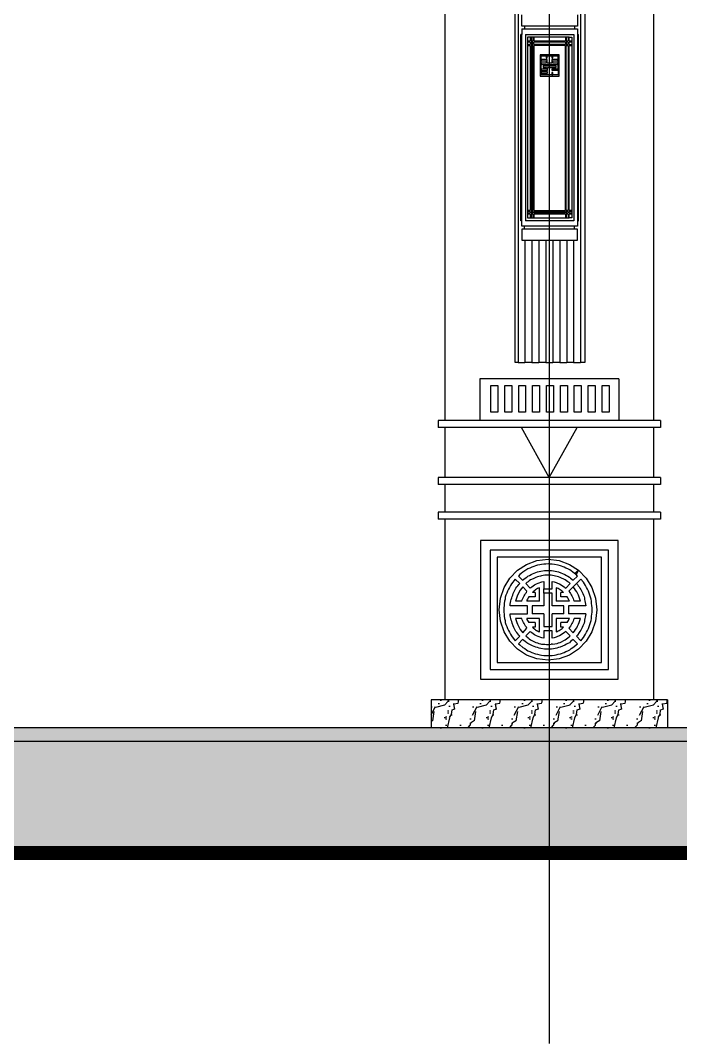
# Model space of a CAD drawing. Extents: x 44111 to 90315, y 4379 to 151689.
# Drawn here: x 73891 to 76264, y 47821 to 51499 of the extents above; entities that cross this region are included whole.
import ezdxf

# ---------------------------------------------------------------- set-up
doc = ezdxf.new("R2010")
doc.units = 0
doc.header["$LTSCALE"] = 1000
doc.header["$MEASUREMENT"] = 0
doc.linetypes.add('DOTE', pattern=[2.42, 2, -0.2, 0.02, -0.2])
for name, color, linetype in [('A-DOTE', 1, 'DOTE'), ('A-立面外墙材料填充', 8, 'Continuous'), ('A-立面看线', 50, 'Continuous'), ('DOTE', 1, 'Continuous'), ('J-LM-外墙材料分色', 249, 'Continuous'), ('J-LM-门窗洞', 35, 'Continuous')]:
    doc.layers.add(name, color=color, linetype=linetype)
pattern_1 = [(41.9872125, (-591259.077, 755447.22), (299.9999956, 225.0000049), [4.804866, -1004.216925]), (68.1985905, (-591330.505, 755439.72), (149.9999999, 450.0000002), [17.30946, -1194.35262]), (60.945396, (-591334.077, 755431.15), (149.99998994, 225.0000064), [7.35402, -1536.99045]), (90, (-591330.5, 755437.58), (150, -9e-15), [2.142857, -222.85713]), (71.565051, (-591260.505, 755442.936), (3e-07, 225.0000005), [4.51754, -469.824105]), (171.469234, (-591260.505, 755442.936), (-149.9999995, 1.4e-06), [7.222767, -1509.5583]), (79.215702, (-591270.505, 755429.007), (150.00000075, 900.0000004), [15.269685, -1588.04715]), (62.1329961, (-591383.3624, 755497.5784), (599.99999271, 1125.0000044), [35.147284, -7345.78245]), (0, (-591381.2, 755530.57), (0, 225), [0, -150]), (64.9831065, (-591284.077, 755571.507), (300.00000076, 674.99999954), [23.647065, -2459.2947]), (81.4391104, (-591226.2196, 755482.5784), (299.999999483, 2024.99998723), [33.588522, -7020.0009]), (82.8749836, (-591309.077, 755502.936), (149.99999099, 1125.00000113), [17.276266, -3610.7397]), (76.75948, (-591324.077, 755455.793), (150.00000146, 674.99999948), [37.42339, -3892.0326]), (0, (-591347.46, 755455.9), (0, 225), [0, -150]), (0, (-591345.05, 755453.5), (0, 225), [0, -150]), (0, (-591328.18, 755465.54), (0, 225), [0, -150]), (0, (-591333, 755492.03), (0, 225), [0, -150]), (59.0362434, (-591315.505, 755492.221), (149.99998805, 225.00000645), [12.494896, -2611.4334]), (0, (-591309.1, 755502.52), (0, 225), [0, -150]), (0, (-591328.18, 755494.44), (0, 225), [0, -150]), (0, (-591320.95, 755508.9), (0, 225), [0, -150]), (0, (-591328.18, 755487.21), (0, 225), [0, -150]), (50.194429, (-591241.22, 755471.864), (150.0000001, 225.0000001), [5.57875, -1165.9587]), (90, (-591241.22, 755465.44), (150, -9e-15), [6.42857, -218.57142]), (43.6677801, (-591249.077, 755457.936), (450.00000034, 449.99999912), [10.862076, -2270.1738]), (90, (-591249.08, 755455.8), (150, -9e-15), [2.142857, -222.85713]), (39.805571, (-591255.505, 755450.436), (299.99999284, 225.00000885), [8.368125, -1748.93805]), (0, (-591277.57, 755465.54), (0, 225), [0, -150]), (0, (-591240.9, 755472.33), (0, 225), [0, -150]), (0, (-591240.9, 755472.33), (0, 225), [0, -150]), (29.3577535, (-591237.648, 755476.15), (449.9999991, 225.0000013), [13.112542, -1363.704435]), (0, (-591241.41, 755487.21), (0, 225), [0, -150]), (146.309932, (-591284.077, 755571.507), (-300.00000184, 224.9999961), [15.452362, -1607.0457]), (8.1301023, (-591300.505, 755541.507), (1499.99998944, 224.99999867), [15.152287, -3166.8282]), (47.8624052, (-591334.077, 755537.221), (600.000000265, 674.999999374), [20.22829, -4227.71235]), (14.6208739, (-591366.934, 755528.65), (899.99999752, 225.00000939), [33.956755, -3531.5025]), (0, (-591354.7, 755542.6), (0, 225), [0, -150]), (18.4349488, (-591306.934, 755520.078), (600.00000006, 224.9999993), [6.77631, -1416.248625]), (16.699244, (-591300.505, 755522.22), (149.999997, 1.24e-05), [3.72868, -779.294295]), (101.093723, (-591296.934, 755523.293), (-300.00000262, 1574.99998526), [18.561123, -3879.2748]), (0, (-591316.13, 755532.98), (0, 225), [0, -150]), (0, (-591300.58, 755541.93), (0, 225), [0, -150]), (0, (-591320.95, 755516.12), (0, 225), [0, -150]), (0, (-591340.23, 755564.29), (0, 225), [0, -150]), (0, (-591347.46, 755554.65), (0, 225), [0, -150]), (44.1449026, (-591309.077, 755568.293), (450.00000077, 449.99999998), [16.92194, -3536.6853]), (54.5829447, (-591320.505, 755552.221), (150.00000042, 224.999999113), [19.720626, -4121.6106]), (0, (-591308.87, 755568.44), (0, 225), [0, -150]), (0, (-591330.6, 755557.06), (0, 225), [0, -150]), (0, (-591308.87, 755568.44), (0, 225), [0, -150]), (0, (-591320.48, 755551.87), (0, 225), [0, -150]), (75.0685828, (-591285.505, 755543.65), (150, 675.0000002), [5.544348, -1158.76875]), (90, (-591284.08, 755549), (150, -9e-15), [22.5, -202.5]), (50.194429, (-591257.648, 755643.293), (150.0000001, 225.0000001), [5.57875, -1165.9587]), (0, (-591299.26, 755595.6), (0, 225), [0, -150]), (0, (-591294.44, 755593.2), (0, 225), [0, -150]), (0, (-591313.72, 755598), (0, 225), [0, -150]), (0, (-591289.62, 755624.5), (0, 225), [0, -150]), (53.1301023, (-591274.077, 755611.15), (150.00000021, 224.99999986), [10.714286, -2239.28565]), (90, (-591274.08, 755592.94), (150, -9e-15), [18.214285, -206.78571]), (0, (-591274.05, 755593.3), (0, 225), [0, -150]), (23.1985905, (-591262.648, 755641.15), (450.0000003, 225.0000001), [5.43984, -1136.926125]), (66.037511, (-591264.077, 755637.936), (150, 449.9999997), [3.51745, -735.14688]), (66.037511, (-591265.505, 755634.72), (150, 449.9999997), [3.51745, -735.14688]), (81.8698976, (-591267.648, 755619.721), (150.00000065, 1125.00000011), [15.152287, -3166.8282]), (90, (-591254.08, 755647.58), (150, -9e-15), [5.357144, -219.642855]), (0, (-591270.55, 755655.08), (0, 225), [0, -150])]

msp = doc.modelspace()

# ---------------------------------------------------------------- hatches: boundary and pattern name
at = {"layer": 'J-LM-外墙材料分色'}
h = msp.add_hatch(dxfattribs=at)
h.set_pattern_fill('大理石', color=159, scale=50)
h.set_pattern_definition(pattern_1)
h.paths.add_polyline_path([(76217.4, 49056), (75792.4, 49056), (75792.4, 48956), (76217.4, 48956)])
h.paths.add_polyline_path([(75792.4, 49056), (75367.4, 49056), (75367.4, 48956), (75792.4, 48956)])
h = msp.add_hatch(dxfattribs=at)
h.set_pattern_fill('大理石', color=159, scale=50)
h.set_pattern_definition(pattern_1)
h.paths.add_polyline_path([(75792.4, 48906), (73232.4, 48906), (73232.4, 48606), (73282.4, 48606), (73282.4, 48506), (75792.4, 48506)])
h.paths.add_polyline_path([(77327.4, 48906), (75792.4, 48906), (75792.4, 48506), (77327.4, 48506)])
h.paths.add_polyline_path([(77377.4, 48956), (75792.4, 48956), (75792.4, 48906), (77377.4, 48906)])
h.paths.add_polyline_path([(75792.4, 48956), (73232.4, 48956), (73232.4, 48906), (75792.4, 48906)])

# ---------------------------------------------------------------- linework, layer by layer
at = {"layer": 'A-DOTE'}
msp.add_line((78677.9, 48956), (57444.3, 48956), dxfattribs=at)
at = {"layer": 'A-立面外墙材料填充'}
for p, q in [((75669.9, 50269.1), (75669.9, 53862.4)), ((75679.9, 53862.4), (75679.9, 50269.1)), ((75904.9, 53862.4), (75904.9, 50269.1)), ((75919.9, 53862.4), (75919.9, 50269.1)), ((75693.5, 51478.9), (75693.5, 51518.9)), ((75893.5, 51518.9), (75893.5, 51478.9)), ((75703.5, 51478.9), (75693.5, 51478.9)), ((75693.5, 51468.9), (75703.5, 51468.9)), ((75693.5, 51468.9), (75693.5, 51448.9)), ((75883.5, 51478.9), (75703.5, 51478.9)), ((75703.5, 51478.9), (75703.5, 51468.9)), ((75703.5, 51468.9), (75883.5, 51468.9)), ((75893.5, 51478.9), (75883.5, 51478.9)), ((75883.5, 51478.9), (75883.5, 51468.9)), ((75883.5, 51468.9), (75893.5, 51468.9)), ((75893.5, 51468.9), (75893.5, 51448.9)), ((75693.5, 51448.9), (75690.1, 51448.9)), ((75690.1, 50778.9), (75690.1, 51448.9)), ((75693.5, 50778.9), (75693.5, 51448.9)), ((75706.8, 51448.9), (75880.1, 51448.9)), ((75706.8, 51448.9), (75706.8, 50778.9)), ((75713.5, 51438.9), (75713.5, 51425.5)), ((75723.5, 51438.9), (75713.5, 51438.9)), ((75713.5, 51425.5), (75723.5, 51425.5)), ((75713.5, 51425.5), (75713.5, 51422.2)), ((75713.5, 51422.2), (75713.5, 51412.2)), ((75713.5, 51422.2), (75723.5, 51422.2)), ((75726.8, 51438.9), (75723.5, 51438.9)), ((75723.5, 51438.9), (75723.5, 51425.5)), ((75723.5, 51422.2), (75723.5, 51412.2)), ((75726.8, 51438.9), (75726.8, 51425.5)), ((75733.5, 51438.9), (75726.8, 51438.9)), ((75726.8, 51425.5), (75733.5, 51425.5)), ((75733.5, 51422.2), (75726.8, 51422.2)), ((75726.8, 51422.2), (75726.8, 51412.2)), ((75736.8, 51438.9), (75733.5, 51438.9)), ((75733.5, 51438.9), (75733.5, 51425.5)), ((75733.5, 51412.2), (75733.5, 51422.2)), ((75736.8, 51438.9), (75736.8, 51425.5)), ((75850.1, 51438.9), (75736.8, 51438.9)), ((75736.8, 51425.5), (75850.1, 51425.5)), ((75736.8, 51412.2), (75736.8, 51422.2)), ((75736.8, 51422.2), (75850.1, 51422.2)), ((75853.5, 51438.9), (75850.1, 51438.9)), ((75850.1, 51438.9), (75850.1, 51425.5)), ((75850.1, 51422.2), (75850.1, 51412.2)), ((75853.5, 51438.9), (75853.5, 51425.5)), ((75860.1, 51438.9), (75853.5, 51438.9)), ((75853.5, 51425.5), (75860.1, 51425.5)), ((75860.1, 51422.2), (75853.5, 51422.2)), ((75853.5, 51422.2), (75853.5, 51412.2)), ((75863.5, 51438.9), (75860.1, 51438.9)), ((75860.1, 51438.9), (75860.1, 51425.5)), ((75860.1, 51412.2), (75860.1, 51422.2)), ((75863.5, 51438.9), (75873.5, 51438.9)), ((75863.5, 51425.5), (75863.5, 51438.9)), ((75863.5, 51425.5), (75873.5, 51425.5)), ((75863.5, 51412.2), (75863.5, 51422.2)), ((75863.5, 51422.2), (75873.5, 51422.2)), ((75873.5, 51438.9), (75873.5, 51425.5)), ((75873.5, 51425.5), (75873.5, 51422.2)), ((75873.5, 51422.2), (75873.5, 51412.2)), ((75880.1, 51448.9), (75880.1, 50778.9)), ((75893.5, 51448.9), (75896.8, 51448.9)), ((75893.5, 51448.9), (75893.5, 50778.9)), ((75896.8, 50778.9), (75896.8, 51448.9)), ((75713.5, 51412.2), (75723.5, 51412.2)), ((75713.5, 51412.2), (75713.5, 51408.9)), ((75713.5, 51408.9), (75713.5, 50815.5)), ((75713.5, 51408.9), (75723.5, 51408.9)), ((75723.5, 51408.9), (75723.5, 50815.5)), ((75726.8, 51412.2), (75733.5, 51412.2)), ((75733.5, 51408.9), (75726.8, 51408.9)), ((75726.8, 51408.9), (75726.8, 50815.5)), ((75733.5, 50815.5), (75733.5, 51408.9)), ((75850.1, 51412.2), (75736.8, 51412.2)), ((75850.1, 51408.9), (75736.8, 51408.9)), ((75736.8, 51408.9), (75736.8, 50815.5)), ((75850.1, 50815.5), (75850.1, 51408.9)), ((75853.5, 51412.2), (75860.1, 51412.2)), ((75853.5, 50815.5), (75853.5, 51408.9)), ((75853.5, 51408.9), (75860.1, 51408.9)), ((75854.9, 51411.8), (75854.9, 51411.8)), ((75860.1, 51408.9), (75860.1, 50815.5)), ((75863.5, 51412.2), (75873.5, 51412.2)), ((75863.5, 50815.5), (75863.5, 51408.9)), ((75863.5, 51408.9), (75873.5, 51408.9)), ((75873.5, 51412.2), (75873.5, 51408.9)), ((75873.5, 51408.9), (75873.5, 50815.5)), ((75827.8, 51375.5), (75759.1, 51375.5)), ((75759.1, 51375.5), (75759.1, 51298.8)), ((75762.8, 51358.1), (75762.8, 51371.4)), ((75762.8, 51371.4), (75781.5, 51371.4)), ((75785.2, 51358.1), (75762.8, 51358.1)), ((75762.8, 51358.1), (75762.8, 51353.9)), ((75762.8, 51353.9), (75781.5, 51353.9)), ((75762.8, 51345.2), (75762.8, 51353.9)), ((75781.5, 51371.4), (75781.5, 51364.2)), ((75785.2, 51371.4), (75781.5, 51371.4)), ((75781.5, 51364.2), (75785.2, 51364.2)), ((75781.5, 51364.2), (75785.2, 51364.2)), ((75781.5, 51353.9), (75781.5, 51345.2)), ((75785.2, 51364.2), (75785.2, 51371.4)), ((75785.2, 51371.4), (75801.8, 51371.4)), ((75785.2, 51345.2), (75785.2, 51358.1)), ((75801.8, 51371.4), (75801.8, 51364.2)), ((75805.5, 51371.4), (75801.8, 51371.4)), ((75801.8, 51364.2), (75805.5, 51364.2)), ((75823.6, 51358.1), (75801.8, 51358.1)), ((75801.8, 51358.1), (75801.8, 51345.2)), ((75805.5, 51364.2), (75805.5, 51371.4)), ((75805.5, 51371.4), (75824.1, 51371.4)), ((75805.5, 51353.9), (75823.6, 51353.9)), ((75805.5, 51345.2), (75805.5, 51353.9)), ((75823.6, 51353.9), (75823.6, 51358.1)), ((75824.1, 51323.8), (75824.1, 51371.4)), ((75827.8, 51298.8), (75827.8, 51375.5)), ((75781.5, 51345.2), (75762.8, 51345.2)), ((75762.8, 51345.2), (75762.8, 51341)), ((75762.8, 51341), (75823.6, 51341)), ((75762.8, 51323.5), (75762.8, 51341)), ((75782, 51323.5), (75762.8, 51323.5)), ((75762.8, 51323.5), (75762.8, 51319.4)), ((75762.8, 51319.4), (75785.7, 51319.4)), ((75762.8, 51313.7), (75762.8, 51319.4)), ((75785.7, 51313.7), (75762.8, 51313.7)), ((75762.8, 51313.7), (75762.8, 51309.6)), ((75817.2, 51334.3), (75770.2, 51334.3)), ((75770.2, 51334.3), (75770.2, 51330.2)), ((75770.2, 51330.2), (75782, 51330.2)), ((75782, 51330.2), (75782, 51323.5)), ((75801.8, 51345.2), (75785.2, 51345.2)), ((75785.7, 51319.4), (75785.7, 51330.2)), ((75785.7, 51330.2), (75817.2, 51330.2)), ((75785.7, 51309.6), (75785.7, 51313.7)), ((75824.1, 51323.8), (75801.9, 51323.8)), ((75801.9, 51323.8), (75801.9, 51319.6)), ((75801.9, 51319.6), (75824.1, 51319.6)), ((75823.6, 51345.2), (75805.5, 51345.2)), ((75817.2, 51330.2), (75817.2, 51334.3)), ((75823.6, 51341), (75823.6, 51345.2)), ((75824.1, 51319.6), (75824.1, 51323.8)), ((75824.1, 51319.6), (75824.1, 51302.9)), ((75759.1, 51298.8), (75827.8, 51298.8)), ((75762.8, 51309.6), (75785.7, 51309.6)), ((75762.8, 51302.9), (75762.8, 51309.6)), ((75801.9, 51302.9), (75762.8, 51302.9)), ((75801.9, 51311.2), (75801.9, 51302.9)), ((75805.6, 51311.2), (75801.9, 51311.2)), ((75801.9, 51302.9), (75805.6, 51302.9)), ((75805.6, 51302.9), (75805.6, 51311.2)), ((75824.1, 51302.9), (75805.6, 51302.9)), ((75713.5, 50815.5), (75713.5, 50812.2)), ((75723.5, 50815.5), (75713.5, 50815.5)), ((75723.5, 50812.2), (75713.5, 50812.2)), ((75713.5, 50812.2), (75713.5, 50805.5)), ((75713.5, 50805.5), (75713.5, 50802.2)), ((75723.5, 50805.5), (75713.5, 50805.5)), ((75723.5, 50802.2), (75713.5, 50802.2)), ((75713.5, 50802.2), (75713.5, 50788.9)), ((75723.5, 50812.2), (75723.5, 50805.5)), ((75723.5, 50802.2), (75723.5, 50788.9)), ((75726.8, 50815.5), (75733.5, 50815.5)), ((75726.8, 50805.5), (75726.8, 50812.2)), ((75726.8, 50812.2), (75733.5, 50812.2)), ((75733.5, 50805.5), (75726.8, 50805.5)), ((75726.8, 50802.2), (75726.8, 50788.9)), ((75733.5, 50802.2), (75726.8, 50802.2)), ((75733.5, 50812.2), (75733.5, 50805.5)), ((75733.5, 50802.2), (75733.5, 50788.9)), ((75736.8, 50815.5), (75850.1, 50815.5)), ((75736.8, 50805.5), (75736.8, 50812.2)), ((75736.8, 50812.2), (75850.1, 50812.2)), ((75850.1, 50805.5), (75736.8, 50805.5)), ((75736.8, 50802.2), (75736.8, 50788.9)), ((75850.1, 50802.2), (75736.8, 50802.2)), ((75850.1, 50812.2), (75850.1, 50805.5)), ((75850.1, 50802.2), (75850.1, 50788.9)), ((75860.1, 50815.5), (75853.5, 50815.5)), ((75860.1, 50812.2), (75853.5, 50812.2)), ((75853.5, 50812.2), (75853.5, 50805.5)), ((75853.5, 50805.5), (75860.1, 50805.5)), ((75853.5, 50802.2), (75853.5, 50788.9)), ((75860.1, 50802.2), (75853.5, 50802.2)), ((75860.1, 50805.5), (75860.1, 50812.2)), ((75860.1, 50802.2), (75860.1, 50788.9)), ((75873.5, 50815.5), (75863.5, 50815.5)), ((75873.5, 50812.2), (75863.5, 50812.2)), ((75863.5, 50805.5), (75863.5, 50812.2)), ((75873.5, 50805.5), (75863.5, 50805.5)), ((75873.5, 50802.2), (75863.5, 50802.2)), ((75863.5, 50788.9), (75863.5, 50802.2)), ((75873.5, 50815.5), (75873.5, 50812.2)), ((75873.5, 50812.2), (75873.5, 50805.5)), ((75873.5, 50805.5), (75873.5, 50802.2)), ((75873.5, 50802.2), (75873.5, 50788.9)), ((75693.5, 50778.9), (75690.1, 50778.9)), ((75693.5, 50758.9), (75693.5, 50778.9)), ((75880.1, 50778.9), (75706.8, 50778.9)), ((75713.5, 50788.9), (75723.5, 50788.9)), ((75723.5, 50788.9), (75726.8, 50788.9)), ((75726.8, 50788.9), (75733.5, 50788.9)), ((75733.5, 50788.9), (75736.8, 50788.9)), ((75736.8, 50788.9), (75850.1, 50788.9)), ((75850.1, 50788.9), (75853.5, 50788.9)), ((75853.5, 50788.9), (75860.1, 50788.9)), ((75860.1, 50788.9), (75863.5, 50788.9)), ((75873.5, 50788.9), (75863.5, 50788.9)), ((75893.5, 50778.9), (75896.8, 50778.9)), ((75893.5, 50778.9), (75893.5, 50758.9)), ((75703.5, 50758.9), (75693.5, 50758.9)), ((75703.5, 50748.9), (75693.5, 50748.9)), ((75693.5, 50748.9), (75693.5, 50708.9)), ((75703.5, 50748.9), (75703.5, 50758.9)), ((75883.5, 50758.9), (75703.5, 50758.9)), ((75883.5, 50748.9), (75703.5, 50748.9)), ((75883.5, 50748.9), (75883.5, 50758.9)), ((75893.5, 50758.9), (75883.5, 50758.9)), ((75893.5, 50748.9), (75883.5, 50748.9)), ((75893.5, 50708.9), (75893.5, 50748.9)), ((75693.5, 50708.9), (75704.9, 50708.9)), ((75704.9, 50708.9), (75704.9, 50269.1)), ((75704.9, 50708.9), (75729.9, 50708.9)), ((75729.9, 50708.9), (75729.9, 50269.1)), ((75729.9, 50708.9), (75754.9, 50708.9)), ((75754.9, 50708.9), (75754.9, 50269.1)), ((75754.9, 50708.9), (75779.9, 50708.9)), ((75779.9, 50708.9), (75779.9, 50269.1)), ((75779.9, 50708.9), (75804.9, 50708.9)), ((75804.9, 50708.9), (75804.9, 50269.1)), ((75804.9, 50708.9), (75829.9, 50708.9)), ((75829.9, 50708.9), (75829.9, 50269.1)), ((75829.9, 50708.9), (75854.9, 50708.9)), ((75854.9, 50708.9), (75854.9, 50269.1)), ((75854.9, 50708.9), (75879.9, 50708.9)), ((75879.9, 50708.9), (75879.9, 50269.1)), ((75879.9, 50708.9), (75893.5, 50708.9)), ((75679.9, 50269.1), (75669.9, 50269.1)), ((75679.9, 50269.1), (75704.9, 50269.1)), ((75729.9, 50269.1), (75704.9, 50269.1)), ((75729.9, 50269.1), (75754.9, 50269.1)), ((75779.9, 50269.1), (75754.9, 50269.1)), ((75779.9, 50269.1), (75804.9, 50269.1)), ((75829.9, 50269.1), (75804.9, 50269.1)), ((75829.9, 50269.1), (75854.9, 50269.1)), ((75879.9, 50269.1), (75854.9, 50269.1)), ((75879.9, 50269.1), (75904.9, 50269.1)), ((75919.9, 50269.1), (75904.9, 50269.1))]:
    msp.add_line(p, q, dxfattribs=at)
at = {"layer": 'A-立面看线', "const_width": 50}
msp.add_lwpolyline([(78188.3, 48506), (58254.9, 48506)], dxfattribs=at)
at = {"layer": 'DOTE'}
msp.add_line((75792.4, 56356), (75792.4, 47820.6), dxfattribs=at)
at = {"layer": 'J-LM-门窗洞'}
for p, q in [((75417.4, 54361), (75417.4, 50061)), ((76167.4, 54311), (76167.4, 50061)), ((75542.4, 50211), (75542.4, 50061)), ((76042.4, 50211), (75542.4, 50211)), ((76042.4, 50211), (76042.4, 50061)), ((75582.4, 50186), (75607.4, 50186)), ((75582.4, 50091), (75582.4, 50186)), ((75607.4, 50186), (75607.4, 50091)), ((75632.4, 50186), (75657.4, 50186)), ((75632.4, 50091), (75632.4, 50186)), ((75657.4, 50186), (75657.4, 50091)), ((75682.4, 50186), (75707.4, 50186)), ((75682.4, 50091), (75682.4, 50186)), ((75707.4, 50186), (75707.4, 50091)), ((75732.4, 50186), (75757.4, 50186)), ((75732.4, 50091), (75732.4, 50186)), ((75757.4, 50186), (75757.4, 50091)), ((75782.4, 50186), (75807.4, 50186)), ((75782.4, 50091), (75782.4, 50186)), ((75807.4, 50186), (75807.4, 50091)), ((75832.4, 50186), (75857.4, 50186)), ((75832.4, 50091), (75832.4, 50186)), ((75857.4, 50186), (75857.4, 50091)), ((75882.4, 50186), (75907.4, 50186)), ((75882.4, 50091), (75882.4, 50186)), ((75907.4, 50186), (75907.4, 50091)), ((75932.4, 50186), (75957.4, 50186)), ((75932.4, 50091), (75932.4, 50186)), ((75957.4, 50186), (75957.4, 50091)), ((75982.4, 50186), (76007.4, 50186)), ((75982.4, 50091), (75982.4, 50186)), ((76007.4, 50186), (76007.4, 50091)), ((75607.4, 50091), (75582.4, 50091)), ((75657.4, 50091), (75632.4, 50091)), ((75707.4, 50091), (75682.4, 50091)), ((75757.4, 50091), (75732.4, 50091)), ((75807.4, 50091), (75782.4, 50091)), ((75857.4, 50091), (75832.4, 50091)), ((75907.4, 50091), (75882.4, 50091)), ((75957.4, 50091), (75932.4, 50091)), ((76007.4, 50091), (75982.4, 50091)), ((76192.4, 50061), (75392.4, 50061)), ((75392.4, 50061), (75392.4, 50036)), ((76192.4, 50036), (75392.4, 50036)), ((75417.4, 50036), (75417.4, 49856)), ((75792.4, 49856), (75692.4, 50036)), ((75792.4, 49856), (75892.4, 50036)), ((76167.4, 50036), (76167.4, 49856)), ((76192.4, 50061), (76192.4, 50036)), ((75792.4, 49856), (75392.4, 49856)), ((75392.4, 49856), (75392.4, 49831)), ((76192.4, 49856), (75792.4, 49856)), ((76192.4, 49856), (76192.4, 49831)), ((75792.4, 49831), (75392.4, 49831)), ((75417.4, 49831), (75417.4, 49731)), ((76192.4, 49831), (75792.4, 49831)), ((76167.4, 49831), (76167.4, 49731)), ((75792.4, 49731), (75392.4, 49731)), ((75392.4, 49731), (75392.4, 49706)), ((76192.4, 49731), (75792.4, 49731)), ((76192.4, 49731), (76192.4, 49706)), ((75792.4, 49706), (75392.4, 49706)), ((75417.4, 49706), (75417.4, 49056)), ((76192.4, 49706), (75792.4, 49706)), ((76167.4, 49706), (76167.4, 49056)), ((75544.9, 49629), (75544.9, 49131)), ((76039.9, 49629), (75544.9, 49629)), ((76039.9, 49131), (76039.9, 49629)), ((76004.9, 49594), (75579.9, 49594)), ((75579.9, 49594), (75579.9, 49166)), ((76004.9, 49166), (76004.9, 49594)), ((75979.9, 49569), (75604.9, 49569)), ((75604.9, 49569), (75604.9, 49191)), ((75710.8, 49543.5), (75747.7, 49557.1)), ((75747.7, 49557.1), (75787.8, 49561.9)), ((75787.8, 49561.9), (75828, 49557.1)), ((75828, 49557.1), (75864.8, 49543.5)), ((75979.9, 49191), (75979.9, 49569)), ((75651.1, 49493.9), (75678.2, 49522)), ((75678.2, 49522), (75710.8, 49543.5)), ((75691.6, 49510.9), (75685.9, 49507.3)), ((75697.3, 49515.7), (75691.6, 49510.9)), ((75704.2, 49520.4), (75697.3, 49515.7)), ((75715.7, 49527.5), (75704.2, 49520.4)), ((75722.5, 49529.9), (75715.7, 49527.5)), ((75729.4, 49533.4), (75722.5, 49529.9)), ((75727.1, 49507.3), (75731.7, 49509.7)), ((75750, 49540.6), (75729.4, 49533.4)), ((75731.7, 49509.7), (75737.4, 49512.1)), ((75737.4, 49512.1), (75744.3, 49514.5)), ((75744.3, 49514.5), (75750, 49516.8)), ((75758, 49541.8), (75750, 49540.6)), ((75750, 49516.8), (75761.5, 49519.2)), ((75764.9, 49542.9), (75758, 49541.8)), ((75761.5, 49519.2), (75775.2, 49521.6)), ((75772.9, 49544.1), (75764.9, 49542.9)), ((75779.8, 49544.1), (75772.9, 49544.1)), ((75775.2, 49521.6), (75800.4, 49521.6)), ((75787.8, 49545.3), (75779.8, 49544.1)), ((75794.7, 49544.1), (75787.8, 49545.3)), ((75802.7, 49544.1), (75794.7, 49544.1)), ((75800.4, 49521.6), (75807.3, 49520.4)), ((75810.7, 49542.9), (75802.7, 49544.1)), ((75807.3, 49520.4), (75813, 49519.2)), ((75824.5, 49540.6), (75810.7, 49542.9)), ((75813, 49519.2), (75819.9, 49518)), ((75819.9, 49518), (75825.6, 49516.8)), ((75832.5, 49538.2), (75824.5, 49540.6)), ((75825.6, 49516.8), (75848.5, 49507.3)), ((75846.2, 49533.4), (75832.5, 49538.2)), ((75852, 49529.9), (75846.2, 49533.4)), ((75858.8, 49527.5), (75852, 49529.9)), ((75865.7, 49524), (75858.8, 49527.5)), ((75864.8, 49543.5), (75897.4, 49522)), ((75871.4, 49520.4), (75865.7, 49524)), ((75882.9, 49510.9), (75871.4, 49520.4)), ((75882.9, 49510.9), (75897.4, 49522)), ((75888.6, 49507.3), (75882.9, 49510.9)), ((75897.4, 49522), (75888.6, 49507.3)), ((75897.4, 49522), (75924.5, 49493.9)), ((75630.4, 49460.2), (75651.1, 49493.9)), ((75656.1, 49472.9), (75652.7, 49467)), ((75669.8, 49490.7), (75656.1, 49472.9)), ((75685.9, 49474.1), (75669.8, 49490.7)), ((75685.9, 49507.3), (75681.3, 49501.4)), ((75681.3, 49501.4), (75696.2, 49486)), ((75682.4, 49470.6), (75685.9, 49474.1)), ((75696.2, 49486), (75700.8, 49489.6)), ((75700.8, 49489.6), (75705.3, 49494.3)), ((75705.3, 49494.3), (75711.1, 49497.9)), ((75712.2, 49477.7), (75707.6, 49474.1)), ((75707.6, 49474.1), (75723.7, 49457.5)), ((75711.1, 49497.9), (75715.7, 49501.4)), ((75716.8, 49480.1), (75712.2, 49477.7)), ((75715.7, 49501.4), (75721.4, 49503.8)), ((75720.2, 49483.6), (75716.8, 49480.1)), ((75724.8, 49487.2), (75720.2, 49483.6)), ((75721.4, 49503.8), (75727.1, 49507.3)), ((75734, 49491.9), (75724.8, 49487.2)), ((75739.7, 49494.3), (75734, 49491.9)), ((75744.3, 49496.7), (75739.7, 49494.3)), ((75739.7, 49469.4), (75746.6, 49472.9)), ((75750, 49499), (75744.3, 49496.7)), ((75746.6, 49472.9), (75752.3, 49475.3)), ((75754.6, 49500.2), (75750, 49499)), ((75752.3, 49475.3), (75766.1, 49480.1)), ((75760.3, 49501.4), (75754.6, 49500.2)), ((75764.9, 49502.6), (75760.3, 49501.4)), ((75776.4, 49505), (75764.9, 49502.6)), ((75766.1, 49480.1), (75772.9, 49481.2)), ((75772.9, 49481.2), (75772.9, 49455.2)), ((75799.3, 49505), (75776.4, 49505)), ((75803.9, 49503.8), (75799.3, 49505)), ((75802.7, 49481.2), (75809.6, 49480.1)), ((75802.7, 49455.2), (75802.7, 49481.2)), ((75821, 49500.2), (75803.9, 49503.8)), ((75809.6, 49480.1), (75816.5, 49477.7)), ((75816.5, 49477.7), (75822.2, 49475.3)), ((75825.6, 49499), (75821, 49500.2)), ((75822.2, 49475.3), (75829.1, 49472.9)), ((75831.3, 49496.7), (75825.6, 49499)), ((75829.1, 49472.9), (75846.2, 49462.3)), ((75849.7, 49487.2), (75831.3, 49496.7)), ((75848.5, 49507.3), (75854.3, 49503.8)), ((75858.8, 49480.1), (75849.7, 49487.2)), ((75852, 49457.5), (75866.9, 49474.1)), ((75854.3, 49503.8), (75858.8, 49501.4)), ((75858.8, 49501.4), (75864.6, 49497.9)), ((75863.4, 49477.7), (75858.8, 49480.1)), ((75862.3, 49446.8), (75889.8, 49474.1)), ((75866.9, 49474.1), (75863.4, 49477.7)), ((75864.6, 49497.9), (75869.1, 49494.3)), ((75869.1, 49494.3), (75873.7, 49489.6)), ((75873.7, 49489.6), (75878.3, 49486)), ((75878.3, 49486), (75894.3, 49501.4)), ((75889.8, 49474.1), (75878.3, 49462.3)), ((75894.3, 49501.4), (75888.6, 49507.3)), ((75905.8, 49490.7), (75889.8, 49474.1)), ((75889.8, 49474.1), (75893.2, 49470.6)), ((75915, 49478.9), (75905.8, 49490.7)), ((75918.4, 49472.9), (75915, 49478.9)), ((75923, 49467), (75918.4, 49472.9)), ((75924.5, 49493.9), (75945.2, 49460.2)), ((75617.2, 49422), (75630.4, 49460.2)), ((75640.1, 49439.7), (75636.6, 49432.6)), ((75642.3, 49446.8), (75640.1, 49439.7)), ((75645.8, 49454), (75642.3, 49446.8)), ((75649.2, 49459.9), (75645.8, 49454)), ((75652.7, 49467), (75649.2, 49459.9)), ((75660.7, 49432.6), (75663, 49438.5)), ((75663, 49438.5), (75672.1, 49457.5)), ((75672.1, 49457.5), (75675.6, 49462.3)), ((75675.6, 49462.3), (75679, 49465.8)), ((75688.2, 49450.4), (75677.9, 49432.6)), ((75679, 49465.8), (75682.4, 49470.6)), ((75697.3, 49462.3), (75688.2, 49450.4)), ((75712.2, 49446.8), (75697.3, 49462.3)), ((75704.2, 49433.8), (75706.5, 49438.5)), ((75706.5, 49438.5), (75709.9, 49442.1)), ((75709.9, 49442.1), (75712.2, 49446.8)), ((75723.7, 49457.5), (75726, 49459.9)), ((75726, 49459.9), (75729.4, 49462.3)), ((75729.4, 49462.3), (75734, 49465.8)), ((75734, 49444.5), (75731.7, 49442.1)), ((75742, 49442.1), (75731.7, 49442.1)), ((75734, 49465.8), (75739.7, 49469.4)), ((75740.9, 49449.2), (75734, 49444.5)), ((75743.1, 49451.6), (75740.9, 49449.2)), ((75742, 49442.1), (75742, 49426.7)), ((75750, 49456.3), (75743.1, 49451.6)), ((75756.9, 49458.7), (75750, 49456.3)), ((75756.9, 49411.3), (75756.9, 49458.7)), ((75772.9, 49455.2), (75802.7, 49455.2)), ((75772.9, 49439.7), (75772.9, 49455.2)), ((75772.9, 49439.7), (75772.9, 49394.6)), ((75802.7, 49439.7), (75772.9, 49439.7)), ((75802.7, 49394.6), (75802.7, 49439.7)), ((75824.5, 49456.3), (75817.6, 49458.7)), ((75817.6, 49458.7), (75817.6, 49411.3)), ((75838.2, 49446.8), (75824.5, 49456.3)), ((75833.6, 49426.7), (75833.6, 49442.1)), ((75843.9, 49442.1), (75833.6, 49442.1)), ((75840.5, 49444.5), (75838.2, 49446.8)), ((75843.9, 49442.1), (75840.5, 49444.5)), ((75846.2, 49462.3), (75848.5, 49459.9)), ((75848.5, 49459.9), (75852, 49457.5)), ((75878.3, 49462.3), (75862.3, 49446.8)), ((75862.3, 49446.8), (75865.7, 49442.1)), ((75865.7, 49442.1), (75869.1, 49438.5)), ((75869.1, 49438.5), (75871.4, 49433.8)), ((75882.9, 49456.3), (75878.3, 49462.3)), ((75886.3, 49450.4), (75882.9, 49456.3)), ((75890.9, 49444.5), (75886.3, 49450.4)), ((75897.8, 49432.6), (75890.9, 49444.5)), ((75893.2, 49470.6), (75896.6, 49465.8)), ((75896.6, 49465.8), (75900.1, 49462.3)), ((75900.1, 49462.3), (75902.4, 49457.5)), ((75902.4, 49457.5), (75905.8, 49452.8)), ((75905.8, 49452.8), (75912.7, 49438.5)), ((75912.7, 49438.5), (75915, 49432.6)), ((75926.4, 49459.9), (75923, 49467)), ((75929.9, 49454), (75926.4, 49459.9)), ((75933.3, 49446.8), (75929.9, 49454)), ((75942.5, 49418.4), (75933.3, 49446.8)), ((75945.2, 49460.2), (75958.4, 49422)), ((75612.6, 49380.4), (75617.2, 49422)), ((75630.9, 49411.3), (75629.7, 49403)), ((75629.7, 49403), (75629.7, 49395.8)), ((75633.2, 49418.4), (75630.9, 49411.3)), ((75634.3, 49425.5), (75633.2, 49418.4)), ((75636.6, 49432.6), (75634.3, 49425.5)), ((75651.5, 49400.6), (75653.8, 49412.4)), ((75651.5, 49394.6), (75651.5, 49400.6)), ((75653.8, 49412.4), (75654.9, 49417.2)), ((75654.9, 49417.2), (75657.2, 49423.1)), ((75657.2, 49423.1), (75658.4, 49427.9)), ((75658.4, 49427.9), (75660.7, 49432.6)), ((75677.9, 49432.6), (75671, 49411.3)), ((75693.9, 49411.3), (75671, 49411.3)), ((75693.9, 49411.3), (75695, 49416)), ((75695, 49416), (75701.9, 49430.2)), ((75701.9, 49430.2), (75704.2, 49433.8)), ((75712.2, 49414.8), (75711.1, 49411.3)), ((75756.9, 49411.3), (75711.1, 49411.3)), ((75714.5, 49418.4), (75712.2, 49414.8)), ((75716.8, 49423.1), (75714.5, 49418.4)), ((75719.1, 49426.7), (75716.8, 49423.1)), ((75742, 49426.7), (75719.1, 49426.7)), ((75864.6, 49411.3), (75817.6, 49411.3)), ((75856.5, 49426.7), (75833.6, 49426.7)), ((75858.8, 49423.1), (75856.5, 49426.7)), ((75861.1, 49418.4), (75858.8, 49423.1)), ((75862.3, 49414.8), (75861.1, 49418.4)), ((75864.6, 49411.3), (75862.3, 49414.8)), ((75871.4, 49433.8), (75873.7, 49430.2)), ((75873.7, 49430.2), (75878.3, 49420.7)), ((75878.3, 49420.7), (75879.5, 49416)), ((75879.5, 49416), (75881.7, 49411.3)), ((75904.7, 49411.3), (75881.7, 49411.3)), ((75904.7, 49411.3), (75897.8, 49432.6)), ((75915, 49432.6), (75917.3, 49427.9)), ((75917.3, 49427.9), (75918.4, 49423.1)), ((75918.4, 49423.1), (75919.5, 49417.2)), ((75919.5, 49417.2), (75920.7, 49412.4)), ((75920.7, 49412.4), (75924.1, 49394.6)), ((75943.6, 49411.3), (75942.5, 49418.4)), ((75944.7, 49403), (75943.6, 49411.3)), ((75945.9, 49395.8), (75944.7, 49403)), ((75958.4, 49422), (75963.1, 49380.4)), ((75617.2, 49338.8), (75612.6, 49380.4)), ((75629.7, 49395.8), (75628.6, 49387.5)), ((75628.6, 49387.5), (75628.6, 49372.1)), ((75628.6, 49372.1), (75629.7, 49363.8)), ((75629.7, 49363.8), (75629.7, 49356.7)), ((75714.5, 49394.6), (75651.5, 49394.6)), ((75651.5, 49365), (75714.5, 49365)), ((75651.5, 49359.1), (75651.5, 49365)), ((75714.5, 49365), (75714.5, 49394.6)), ((75772.9, 49394.6), (75730.5, 49394.6)), ((75730.5, 49394.6), (75730.5, 49365)), ((75772.9, 49365), (75730.5, 49365)), ((75772.9, 49365), (75772.9, 49319.9)), ((75845.1, 49394.6), (75802.7, 49394.6)), ((75802.7, 49319.9), (75802.7, 49365)), ((75845.1, 49365), (75802.7, 49365)), ((75845.1, 49365), (75845.1, 49394.6)), ((75861.1, 49394.6), (75861.1, 49365)), ((75924.1, 49394.6), (75861.1, 49394.6)), ((75924.1, 49365), (75861.1, 49365)), ((75924.1, 49365), (75921.8, 49353.1)), ((75944.7, 49356.7), (75945.9, 49363.8)), ((75947, 49387.5), (75945.9, 49395.8)), ((75945.9, 49363.8), (75947, 49372.1)), ((75947, 49372.1), (75947, 49387.5)), ((75963.1, 49380.4), (75958.4, 49338.8)), ((75630.4, 49300.6), (75617.2, 49338.8)), ((75629.7, 49356.7), (75630.9, 49348.4)), ((75630.9, 49348.4), (75633.2, 49341.3)), ((75633.2, 49341.3), (75634.3, 49334.1)), ((75634.3, 49334.1), (75636.6, 49327)), ((75636.6, 49327), (75640.1, 49319.9)), ((75652.7, 49353.1), (75651.5, 49359.1)), ((75653.8, 49348.4), (75652.7, 49353.1)), ((75654.9, 49342.5), (75653.8, 49348.4)), ((75657.2, 49337.7), (75654.9, 49342.5)), ((75658.4, 49331.8), (75657.2, 49337.7)), ((75663, 49322.3), (75658.4, 49331.8)), ((75671, 49348.4), (75675.6, 49334.1)), ((75693.9, 49348.4), (75671, 49348.4)), ((75675.6, 49334.1), (75677.9, 49328.2)), ((75677.9, 49328.2), (75681.3, 49321.1)), ((75695, 49343.6), (75693.9, 49348.4)), ((75699.6, 49334.1), (75695, 49343.6)), ((75701.9, 49330.6), (75699.6, 49334.1)), ((75706.5, 49321.1), (75701.9, 49330.6)), ((75711.1, 49348.4), (75712.2, 49344.8)), ((75756.9, 49348.4), (75711.1, 49348.4)), ((75712.2, 49344.8), (75719.1, 49334.1)), ((75742, 49334.1), (75719.1, 49334.1)), ((75742, 49334.1), (75742, 49317.5)), ((75756.9, 49300.9), (75756.9, 49348.4)), ((75817.6, 49348.4), (75817.6, 49300.9)), ((75864.6, 49348.4), (75817.6, 49348.4)), ((75833.6, 49317.5), (75833.6, 49334.1)), ((75856.5, 49334.1), (75833.6, 49334.1)), ((75856.5, 49334.1), (75861.1, 49341.3)), ((75861.1, 49341.3), (75862.3, 49344.8)), ((75862.3, 49344.8), (75864.6, 49348.4)), ((75873.7, 49330.6), (75869.1, 49321.1)), ((75876, 49334.1), (75873.7, 49330.6)), ((75878.3, 49338.9), (75876, 49334.1)), ((75879.5, 49343.6), (75878.3, 49338.9)), ((75881.7, 49348.4), (75879.5, 49343.6)), ((75904.7, 49348.4), (75881.7, 49348.4)), ((75894.3, 49321.1), (75897.8, 49328.2)), ((75897.8, 49328.2), (75900.1, 49334.1)), ((75900.1, 49334.1), (75904.7, 49348.4)), ((75917.3, 49331.8), (75912.7, 49322.3)), ((75918.4, 49337.7), (75917.3, 49331.8)), ((75919.5, 49342.5), (75918.4, 49337.7)), ((75920.7, 49348.4), (75919.5, 49342.5)), ((75921.8, 49353.1), (75920.7, 49348.4)), ((75933.3, 49312.8), (75942.5, 49341.3)), ((75942.5, 49341.3), (75943.6, 49348.4)), ((75943.6, 49348.4), (75944.7, 49356.7)), ((75958.4, 49338.8), (75945.2, 49300.6)), ((75651.1, 49266.9), (75630.4, 49300.6)), ((75640.1, 49319.9), (75642.3, 49312.8)), ((75642.3, 49312.8), (75645.8, 49305.7)), ((75645.8, 49305.7), (75649.2, 49299.7)), ((75649.2, 49299.7), (75652.7, 49292.6)), ((75652.7, 49292.6), (75656.1, 49286.7)), ((75665.3, 49316.4), (75663, 49322.3)), ((75672.1, 49302.1), (75665.3, 49316.4)), ((75675.6, 49298.6), (75672.1, 49302.1)), ((75682.4, 49289.1), (75675.6, 49298.6)), ((75681.3, 49321.1), (75688.2, 49309.2)), ((75685.9, 49285.5), (75682.4, 49289.1)), ((75688.2, 49309.2), (75697.3, 49297.4)), ((75697.3, 49297.4), (75712.2, 49314)), ((75709.9, 49317.5), (75706.5, 49321.1)), ((75723.7, 49302.1), (75707.6, 49286.7)), ((75712.2, 49314), (75709.9, 49317.5)), ((75726, 49299.7), (75723.7, 49302.1)), ((75729.4, 49297.4), (75726, 49299.7)), ((75734, 49293.8), (75729.4, 49297.4)), ((75731.7, 49317.5), (75734, 49315.2)), ((75742, 49317.5), (75731.7, 49317.5)), ((75734, 49315.2), (75740.9, 49310.4)), ((75739.7, 49290.3), (75734, 49293.8)), ((75746.6, 49286.7), (75739.7, 49290.3)), ((75740.9, 49310.4), (75743.1, 49308)), ((75743.1, 49308), (75746.6, 49305.7)), ((75746.6, 49305.7), (75750, 49304.5)), ((75750, 49304.5), (75753.5, 49302.1)), ((75753.5, 49302.1), (75756.9, 49300.9)), ((75772.9, 49319.9), (75802.7, 49319.9)), ((75772.9, 49304.5), (75772.9, 49278.4)), ((75802.7, 49304.5), (75772.9, 49304.5)), ((75802.7, 49278.4), (75802.7, 49304.5)), ((75817.6, 49300.9), (75821, 49302.1)), ((75821, 49302.1), (75824.5, 49304.5)), ((75824.5, 49304.5), (75827.9, 49305.7)), ((75827.9, 49305.7), (75838.2, 49312.8)), ((75846.2, 49297.4), (75829.1, 49286.7)), ((75843.9, 49317.5), (75833.6, 49317.5)), ((75838.2, 49312.8), (75840.5, 49315.2)), ((75840.5, 49315.2), (75843.9, 49317.5)), ((75848.5, 49299.7), (75846.2, 49297.4)), ((75852, 49302.1), (75848.5, 49299.7)), ((75866.9, 49286.7), (75852, 49302.1)), ((75869.1, 49321.1), (75862.3, 49314)), ((75862.3, 49314), (75878.3, 49297.4)), ((75878.3, 49297.4), (75882.9, 49303.3)), ((75882.9, 49303.3), (75886.3, 49309.2)), ((75886.3, 49309.2), (75890.9, 49315.2)), ((75893.2, 49289.1), (75889.8, 49285.5)), ((75890.9, 49315.2), (75894.3, 49321.1)), ((75900.1, 49298.6), (75893.2, 49289.1)), ((75902.4, 49302.1), (75900.1, 49298.6)), ((75905.8, 49306.9), (75902.4, 49302.1)), ((75910.4, 49316.4), (75905.8, 49306.9)), ((75912.7, 49322.3), (75910.4, 49316.4)), ((75918.4, 49286.7), (75923, 49292.6)), ((75923, 49292.6), (75926.4, 49299.7)), ((75945.2, 49300.6), (75924.5, 49266.9)), ((75926.4, 49299.7), (75929.9, 49305.7)), ((75929.9, 49305.7), (75933.3, 49312.8)), ((75678.2, 49238.8), (75651.1, 49266.9)), ((75656.1, 49286.7), (75669.8, 49268.9)), ((75669.8, 49268.9), (75685.9, 49285.5)), ((75696.2, 49273.6), (75681.3, 49258.2)), ((75681.3, 49258.2), (75685.9, 49253.5)), ((75685.9, 49253.5), (75697.3, 49244)), ((75705.3, 49266.5), (75696.2, 49273.6)), ((75711.1, 49261.8), (75705.3, 49266.5)), ((75707.6, 49286.7), (75716.8, 49279.6)), ((75715.7, 49259.4), (75711.1, 49261.8)), ((75727.1, 49252.3), (75715.7, 49259.4)), ((75716.8, 49279.6), (75720.2, 49276)), ((75720.2, 49276), (75724.8, 49272.5)), ((75724.8, 49272.5), (75734, 49267.7)), ((75731.7, 49249.9), (75727.1, 49252.3)), ((75734, 49267.7), (75739.7, 49265.3)), ((75739.7, 49265.3), (75744.3, 49263)), ((75744.3, 49263), (75750, 49261.8)), ((75752.3, 49284.3), (75746.6, 49286.7)), ((75750, 49261.8), (75754.6, 49259.4)), ((75766.1, 49279.6), (75752.3, 49284.3)), ((75754.6, 49259.4), (75760.3, 49258.2)), ((75760.3, 49258.2), (75764.9, 49257)), ((75764.9, 49257), (75770.6, 49255.9)), ((75772.9, 49278.4), (75766.1, 49279.6)), ((75770.6, 49255.9), (75776.4, 49255.9)), ((75776.4, 49255.9), (75782.1, 49254.7)), ((75782.1, 49254.7), (75793.5, 49254.7)), ((75793.5, 49254.7), (75799.3, 49255.9)), ((75803.9, 49255.9), (75799.3, 49255.9)), ((75809.6, 49279.6), (75802.7, 49278.4)), ((75803.9, 49255.9), (75821, 49259.4)), ((75816.5, 49281.9), (75809.6, 49279.6)), ((75822.2, 49284.3), (75816.5, 49281.9)), ((75821, 49259.4), (75825.6, 49261.8)), ((75829.1, 49286.7), (75822.2, 49284.3)), ((75825.6, 49261.8), (75831.3, 49263)), ((75831.3, 49263), (75849.7, 49272.5)), ((75848.5, 49252.3), (75831.3, 49245.2)), ((75854.3, 49255.9), (75848.5, 49252.3)), ((75849.7, 49272.5), (75863.4, 49283.1)), ((75858.8, 49259.4), (75854.3, 49255.9)), ((75864.6, 49261.8), (75858.8, 49259.4)), ((75863.4, 49283.1), (75866.9, 49286.7)), ((75869.1, 49266.5), (75864.6, 49261.8)), ((75878.3, 49273.6), (75869.1, 49266.5)), ((75877.2, 49244), (75894.3, 49258.2)), ((75894.3, 49258.2), (75878.3, 49273.6)), ((75889.8, 49285.5), (75905.8, 49268.9)), ((75924.5, 49266.9), (75897.4, 49238.8)), ((75905.8, 49268.9), (75915, 49280.8)), ((75915, 49280.8), (75918.4, 49286.7)), ((75710.8, 49217.4), (75678.2, 49238.8)), ((75697.3, 49244), (75704.2, 49240.4)), ((75704.2, 49240.4), (75709.9, 49235.7)), ((75709.9, 49235.7), (75715.7, 49232.1)), ((75747.7, 49203.7), (75710.8, 49217.4)), ((75715.7, 49232.1), (75722.5, 49229.8)), ((75722.5, 49229.8), (75729.4, 49226.2)), ((75729.4, 49226.2), (75743.1, 49221.4)), ((75737.4, 49247.5), (75731.7, 49249.9)), ((75744.3, 49245.2), (75737.4, 49247.5)), ((75743.1, 49221.4), (75750, 49220.3)), ((75750, 49244), (75744.3, 49245.2)), ((75755.7, 49241.6), (75750, 49244)), ((75750, 49220.3), (75758, 49217.9)), ((75761.5, 49240.4), (75755.7, 49241.6)), ((75758, 49217.9), (75764.9, 49216.7)), ((75775.2, 49238.1), (75761.5, 49240.4)), ((75764.9, 49216.7), (75772.9, 49215.5)), ((75772.9, 49215.5), (75802.7, 49215.5)), ((75800.4, 49238.1), (75775.2, 49238.1)), ((75807.3, 49239.2), (75800.4, 49238.1)), ((75802.7, 49215.5), (75810.7, 49216.7)), ((75813, 49240.4), (75807.3, 49239.2)), ((75810.7, 49216.7), (75817.6, 49217.9)), ((75819.9, 49241.6), (75813, 49240.4)), ((75817.6, 49217.9), (75824.5, 49220.3)), ((75825.6, 49244), (75819.9, 49241.6)), ((75824.5, 49220.3), (75832.5, 49221.4)), ((75831.3, 49245.2), (75825.6, 49244)), ((75864.8, 49217.4), (75828, 49203.7)), ((75832.5, 49221.4), (75846.2, 49226.2)), ((75846.2, 49226.2), (75852, 49229.8)), ((75852, 49229.8), (75858.8, 49232.1)), ((75858.8, 49232.1), (75865.7, 49235.7)), ((75897.4, 49238.8), (75864.8, 49217.4)), ((75865.7, 49235.7), (75871.4, 49240.4)), ((75871.4, 49240.4), (75877.2, 49244)), ((75604.9, 49191), (75979.9, 49191)), ((75787.8, 49198.9), (75747.7, 49203.7)), ((75828, 49203.7), (75787.8, 49198.9)), ((75579.9, 49166), (76004.9, 49166)), ((75544.9, 49131), (76039.9, 49131)), ((75792.4, 49056), (75367.4, 49056)), ((75367.4, 49056), (75367.4, 48956)), ((76217.4, 49056), (75792.4, 49056)), ((76217.4, 49056), (76217.4, 48956)), ((77377.4, 48956), (73232.4, 48956)), ((77377.4, 48906), (73232.4, 48906))]:
    msp.add_line(p, q, dxfattribs=at)

doc.saveas('drawing.dxf')
